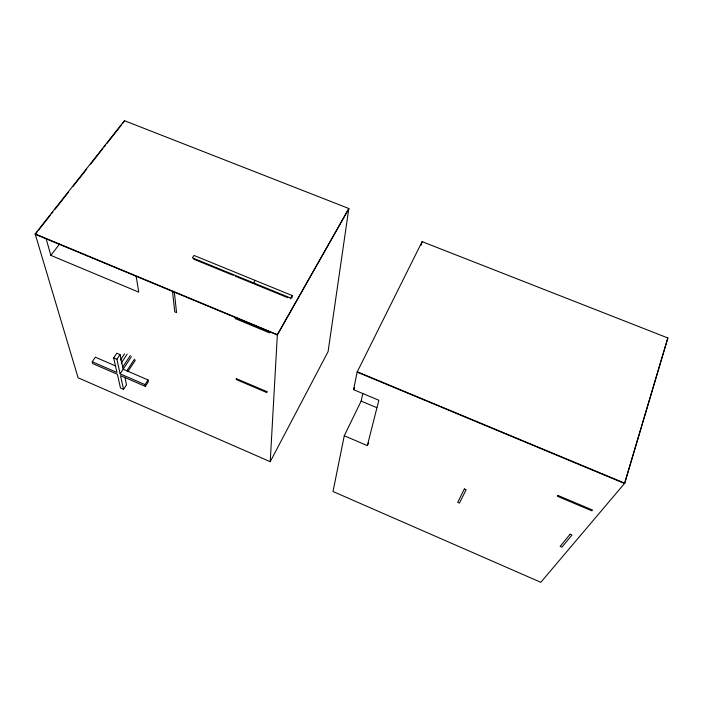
<?xml version="1.0" encoding="UTF-8"?>
<svg xmlns="http://www.w3.org/2000/svg" width="703" height="703" viewBox="0 0 703 703"><rect width="100%" height="100%" fill="white"/><g stroke="black" fill="none" stroke-linecap="round" stroke-linejoin="round"><path stroke-width="1.05" d="M270.233 461.678L277.351 334.619L348.829 208.501L124.422 120.688L35.15 233.897L78.095 377.792L270.233 461.678L328.09 351.605L348.829 208.501M290.655 298.854L292.158 295.541L194.002 255.435L192.411 257.843L290.708 298.072M291.991 297.712L292.158 295.541M362.801 393.592L361.149 401.079L344.268 435.755L333.011 491.511L540.809 582.312L624.765 483.163L667.85 337.967L422.108 241.639L357.133 372.089L624.51 483.471L667.85 337.967M344.268 435.755L367.344 445.614L378.838 400.253L353.583 389.664L357.203 371.738L624.765 483.163M421.185 245.215L422.108 241.639M367.344 445.614L368.715 442.697M353.583 389.664L354.54 387.731M348.767 208.923L277.334 334.997L35.273 234.319M254.987 280.356L253.475 283.634L235.233 276.174M92.251 361.764L92.734 363.6L117.366 374.268L120.477 388.021L123.561 389.365L120.521 375.63L145.38 386.404L148.342 381.738L148.034 379.954L123.166 369.207L120.037 354.602L116.795 353.214L113.658 357.897L116.953 372.458L92.251 361.764L95.362 357.203L115.318 365.824M145.38 386.404L145.055 384.629L148.034 379.954M123.561 389.365L126.505 384.822L124.906 377.379M126.856 370.806L134.431 359.215M127.814 371.72L135.363 360.156M122.709 367.08L130.345 355.49M145.055 384.629L120.125 373.829L131.356 356.755M121.303 363.038L127.19 354.136M120.441 360.041L124.554 353.837M120.125 373.829L116.909 359.303L120.037 354.602M136.162 276.279L138.772 292.167L50.862 255.391L59.527 244.055M35.95 233.466L37.303 231.753M38.656 230.03L50.141 215.461M51.495 213.738L52.848 212.025M54.878 209.459L68.393 192.306M73.121 186.304L86.645 169.159M90.696 164.01L102.858 148.579M104.211 146.865L105.564 145.143M106.918 143.43L121.109 125.424M122.463 123.71L123.807 121.997M193.677 259.161L233.203 275.339M254.477 284.047L287.773 297.677M35.15 233.897L277.351 334.619M361.149 401.079L376.878 407.696M113.658 357.897L116.909 359.303M46.152 238.844L50.862 255.391M124.422 120.688L124.484 121.136M266.955 391.676L266.912 392.599L236.226 379.532L236.208 378.583L266.955 391.676M269.521 331.693L269.469 332.835L235.382 318.652L235.373 317.492L269.521 331.693M464.358 488.972L457.723 502.329L459.446 503.067L466.142 489.727L464.358 488.972M557.98 495.457L557.4 496.265L591.873 510.835L592.524 510.053L557.98 495.457M570.115 534.201L560.15 546.389L561.934 547.162L571.961 534.992L570.115 534.201M174.335 292.105L172.49 291.332L174.766 311.86L176.558 312.607L174.335 292.105"/></g></svg>
